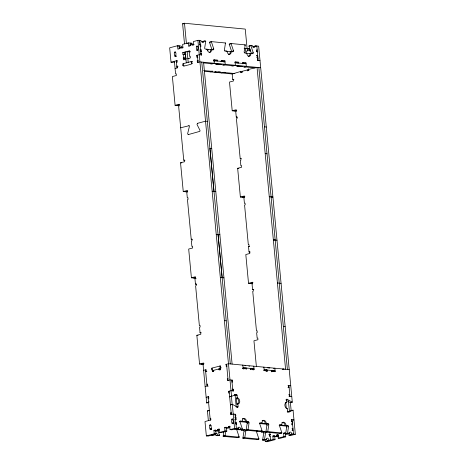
<?xml version="1.0" encoding="UTF-8"?>
<svg xmlns="http://www.w3.org/2000/svg" width="465" height="465" viewBox="0 0 465 465"><rect width="100%" height="100%" fill="white"/><g stroke="black" fill="none" stroke-linecap="round" stroke-linejoin="round"><path stroke-width="0.7" d="M180.676 127.77L189.075 125.724L189.394 126.492L187.628 133.74L188.348 134.577L199.863 131.345L200.026 130.456L197.015 124.475L197.41 123.359L205.536 121.185L207.361 121.359M174.811 61.833L172.846 62.357L171.021 62.182L169.661 47.808L177.566 45.715L177.892 49.162L179.153 48.831L179.072 47.965L181.6 47.296L181.681 48.162L182.948 47.825L182.623 44.378L188.308 42.867L188.633 46.32L189.9 45.983L189.819 45.122L192.347 44.454L192.429 45.314L193.69 44.977L193.364 41.53C195.626 41.228 199.787 38.955 201.624 41.257A1.761 1.18 75.2 0 0 202.88 42.518A1.761 1.18 75.2 0 0 203.92 41.478L204.257 40.978L205.716 41.083A0.884 0.593 75.2 0 1 205.716 41.327L204.658 48.104A0.878 0.587 75.2 0 0 205.35 49.023L207.169 49.197L207.686 50.912A3.081 2.063 75.2 0 0 211.226 51.249L211.424 49.61L213.249 49.784A0.878 0.587 75.2 0 0 213.772 48.976L211.406 41.873A0.889 0.593 75.2 0 1 211.354 41.623L209.459 42.129A0.889 0.593 75.2 0 0 209.512 42.379L211.877 49.482A0.878 0.587 75.2 0 1 211.755 50.075M231.494 51.97A0.878 0.587 75.2 0 0 231.611 51.377L229.245 44.274A0.889 0.593 75.2 0 1 229.199 44.024L231.093 43.524L245.189 44.878A0.884 0.593 75.2 0 1 245.183 45.122L244.131 51.9A0.878 0.587 75.2 0 0 244.817 52.818L246.642 52.993L247.159 54.707A3.081 2.063 75.2 0 0 250.693 55.044L250.897 53.399L252.716 53.58A0.878 0.587 75.2 0 0 253.245 52.772L250.879 45.669A0.889 0.593 75.2 0 1 250.827 45.419L248.932 45.919A0.889 0.593 75.2 0 0 248.978 46.169L251.35 53.277A0.878 0.587 75.2 0 1 251.333 53.591M239.44 429.212L237.284 429.003A0.878 0.587 75.2 0 0 236.761 429.811L239.126 436.914A0.878 0.587 75.2 0 1 239.173 437.164L237.278 437.664L223.183 436.31A0.878 0.587 75.2 0 1 223.183 436.065L223.886 431.549M225.787 431.049L225.083 435.566A0.878 0.587 75.2 0 0 225.077 435.81L223.183 436.31M256.389 431.072L257.017 430.904A0.878 0.587 75.2 0 0 256.494 431.706L258.86 438.809A0.878 0.587 75.2 0 1 258.912 439.059L257.011 439.565L242.916 438.21A0.878 0.587 75.2 0 1 242.922 437.966L243.974 431.189A0.878 0.587 75.2 0 0 243.288 430.265L241.463 430.09A3.081 2.063 75.2 0 0 241.37 429.497M240.876 429.352L245.183 429.765A0.878 0.587 75.2 0 1 245.875 430.683L244.817 437.46A0.878 0.587 75.2 0 0 244.817 437.704L242.916 438.21M240.05 421.668L246.514 422.29A0.878 0.587 75.2 0 1 247.206 423.208L246.148 429.986A0.878 0.587 75.2 0 0 246.148 430.23L262.15 431.735A3.081 2.063 75.2 0 0 262.074 431.241M246.148 430.23L248.043 429.724A0.878 0.587 75.2 0 1 248.048 429.48L249.101 422.708A0.878 0.587 75.2 0 0 248.409 421.784L241.387 421.453L242.335 421.203A3.081 2.063 75.2 0 1 244.177 418.39A3.081 2.063 75.2 0 1 246.59 421.61M265.515 439.809L262.655 440.105A0.878 0.587 75.2 0 1 262.655 439.861L263.713 433.084A0.878 0.587 75.2 0 0 263.021 432.165L261.202 431.991A3.081 2.063 75.2 0 0 261.103 431.398M260.97 431.282L264.916 431.66A0.878 0.587 75.2 0 1 265.608 432.584L264.55 439.361A0.878 0.587 75.2 0 0 264.55 439.605L262.655 440.105M259.79 423.563L266.253 424.185A0.878 0.587 75.2 0 1 266.939 425.109L265.887 431.88A0.878 0.587 75.2 0 0 265.881 432.125L279.977 433.479L281.871 432.979A0.878 0.587 75.2 0 0 281.825 432.729L279.459 425.626A0.878 0.587 75.2 0 1 279.982 424.818L281.807 424.998A3.081 2.063 75.2 0 1 283.65 422.179A3.081 2.063 75.2 0 1 286.062 425.405L287.882 425.58A0.878 0.587 75.2 0 1 288.573 426.504L287.515 433.275A0.878 0.587 75.2 0 0 287.515 433.52L285.62 434.025A0.878 0.587 75.2 0 1 285.62 433.781L286.678 427.004A0.878 0.587 75.2 0 0 285.987 426.079L279.523 425.463M265.881 432.125L267.776 431.625A0.878 0.587 75.2 0 1 267.782 431.381L268.834 424.603A0.878 0.587 75.2 0 0 268.148 423.685L261.121 423.348A3.081 2.063 75.2 0 1 261.103 422.854M202.019 41.984L202.362 41.484L203.821 41.583M181.135 47.168L182.751 47.163A0.884 0.593 75.2 0 1 182.751 47.407M174.392 61.287L175.59 73.935L176.223 73.772L176.386 75.493L172.381 76.556L175.096 105.305L179.101 104.241L179.263 105.968L178.63 106.136L183.739 160.181L184.373 160.018L184.535 161.739L180.536 162.802L183.251 191.551L187.256 190.487L187.418 192.214L186.785 192.382L187.302 197.846L187.924 197.677L188.087 199.404L187.453 199.572L191.208 239.243L191.836 239.074L191.999 240.8L191.377 240.963L191.894 246.427L192.527 246.258L192.69 247.984L188.685 249.042L191.406 277.791L195.405 276.733L195.567 278.459L194.94 278.628L195.451 284.086L196.079 283.923L196.242 285.65L195.608 285.818L199.357 325.488L199.991 325.32L200.153 327.046L199.531 327.209L200.049 332.673L200.677 332.504L200.839 334.23L196.84 335.288L199.555 364.037L203.56 362.979L203.722 364.705L203.089 364.868L206.687 402.905A0.878 0.587 75.2 0 0 206.855 402.888L209.186 401.905M230.983 396.314L229.82 396.802A0.878 0.587 75.2 0 1 229.652 396.825L231.547 396.32A0.878 0.587 75.2 0 0 231.715 396.302L236.377 394.343A0.878 0.587 75.2 0 1 237.063 395.262L237.307 397.848A3.081 2.063 75.2 0 1 239.719 401.074A3.081 2.063 75.2 0 1 237.882 403.887L238.127 406.474A0.878 0.587 75.2 0 1 237.598 407.282L236.964 407.445M287.498 412.159L290.991 410.688A0.878 0.587 75.2 0 1 291.16 410.671L293.06 410.171L295.339 434.275L290.805 435.473L288.986 435.298L288.788 433.229M184.506 43.879L182.606 23.75L184.5 23.25L245.258 29.092L247.089 48.494M178.06 46.238L179.385 45.89L179.571 47.965M199.404 40.589L199.718 40.507L200.055 44.099M190.679 43.559L191.946 43.222L192.074 44.599M202.856 41.379L204.437 40.961M205.402 41.164L205.716 41.083M205.396 41.408L205.716 41.327M199.781 44.617L200.706 44.588L200.868 46.314L200.555 46.395M199.654 44.867L200.706 44.588M209.512 42.379L211.087 41.96M174.526 52.411L175.474 52.161M197.491 46.331L196.544 46.581L197.759 46.698M185.948 54.608L182.902 54.318L182.739 52.597L189.691 50.755L189.854 52.481L189.226 52.644L189.575 56.381L190.208 56.219L190.371 57.939L187.843 58.613L189.057 58.73M185.965 52.4L184.564 52.772L184.727 54.498L185.366 54.324L185.721 58.061L185.082 58.23L185.244 59.956M188.04 51.848L190.133 51.295M175.811 55.754L174.863 56.009C172.742 51.127 176.851 49.656 175.811 55.754A0.663 0.477 -84.5 0 1 175.398 56.527A0.663 0.477 -84.5 0 1 174.863 56.009L176.235 56.137M197.828 49.924L196.881 50.173C194.759 45.297 198.869 43.826 197.828 49.924A0.663 0.477 -84.5 0 1 197.416 50.697A0.663 0.477 -84.5 0 1 196.881 50.173L197.34 50.22M225.136 43.065L225.449 42.978A0.884 0.593 75.2 0 1 225.449 43.222L224.397 49.999A0.878 0.587 75.2 0 0 225.083 50.923L226.908 51.098L227.426 52.807A3.081 2.063 75.2 0 0 230.96 53.15L231.157 51.505L232.982 51.679A0.878 0.587 75.2 0 0 233.506 50.877L231.14 43.774A0.889 0.593 75.2 0 1 231.093 43.524M182.902 54.318L185.355 54.329L185.709 58.067L183.256 58.055L183.419 59.782L185.948 59.113M175.741 56.434L176.212 56.306M200.124 49.976L201.206 49.906L201.368 51.632L201.054 51.714M200.153 50.185L201.206 49.906M207.169 49.197L206.222 49.447L211.424 49.61M229.245 44.274L230.826 43.855M212.191 49.395L213.772 48.976M212.615 49.953L212.929 49.865M200.595 53.237L201.519 53.213L201.682 54.94L201.368 55.021M200.467 53.492L201.519 53.213M171.021 62.182L176.921 60.619L177.084 62.345L176.45 62.513M197.898 57.195L196.887 57.096L196.724 55.376L199.253 54.707L201.682 54.94M196.887 57.096L197.52 56.933M244.869 44.96L245.189 44.878M244.869 45.204L245.183 45.122M224.769 51.005L225.083 50.923M226.908 51.098L225.961 51.348L231.157 51.505M248.978 46.169L250.559 45.75M251.164 45.791L251.792 45.628M231.93 51.295L233.506 50.877M260.691 67.733L199.933 61.892L197.404 62.56L197.241 60.834L197.875 60.671M232.349 51.848L232.669 51.766M244.148 48.697L245.41 48.36L249.066 48.709L249.257 50.778M253.966 46.291L255.547 45.872L258.65 46.169L292.299 402.161L290.404 402.667A0.878 0.587 75.2 0 1 290.23 402.609L286.132 400.289M192.527 63.409L191.313 63.292L191.946 63.124L191.783 61.397L182.722 63.798L182.885 65.524L183.518 65.356M255.535 46.337L256.825 45.994L258.185 60.369M247.799 49.046L249.066 48.709M175.073 68.477L177.601 67.809L177.438 66.082L176.805 66.251L178.019 66.367M250.664 50.063L249.449 49.947L246.921 50.615L247.002 51.476L245.735 51.813L245.41 48.36M213.668 59.909L215.202 59.939L215.283 60.805L213.912 61.165M249.449 49.947L249.531 50.807L250.792 50.47M213.621 60.357L215.202 59.939M215.9 60.125L217.428 60.154L217.51 61.02L217.033 61.142M244.503 52.9L244.817 52.818M215.847 60.572L217.428 60.154M215.981 60.985L216.213 60.037M256.889 50.104L257.209 50.022L256.599 49.964L256.761 51.685L257.372 51.749L257.052 51.83M245.694 53.242L246.642 52.993M221.16 60.63L222.694 60.659L222.462 61.607M211.203 63.659L210.569 63.827L211.784 63.943L214.313 63.275L213.987 59.822M221.113 61.078L222.694 60.659M256.447 51.772L256.761 51.685M246.404 53.312L250.897 53.399M251.664 53.19L253.245 52.772M222.654 61.037L224.921 60.874L225.246 64.327L222.718 64.995L224.566 64.943M221.084 61.531L221.561 61.409L221.48 60.543M223.34 61.293L224.921 60.874M252.088 53.742L252.402 53.661M223.473 61.706L223.706 60.758M215.859 64.106C231.71 64.548 210.726 64.466 216.806 63.856M223.741 62.072L225.002 61.74L214.069 60.688M219.91 64.496L220.858 64.246M256.785 55.364L257.709 55.341L256.761 55.591M234.895 62.327L236.261 61.967L236.028 62.915M236.958 62.147L238.493 62.182L238.574 63.042L237.941 63.211M256.947 57.09L257.872 57.067L256.82 57.346M236.912 62.601L238.493 62.182M237.04 63.008L237.272 62.066M257.709 58.73L258.023 58.648L257.418 58.584L257.581 60.311L260.011 60.543L259.627 60.648M211.191 71.261L213.04 71.215L210.511 71.883M232.262 65.687L231.628 65.85L232.843 65.966L235.371 65.298L235.046 61.851L236.261 61.967M242.387 63.048L243.753 62.688L243.834 63.548L242.782 63.827M244.451 62.868L245.985 62.903L246.311 66.35L243.782 67.018L245.63 66.972M244.404 63.321L245.985 62.903M257.261 60.398L257.581 60.311M214.906 71.965C230.756 72.401 209.773 72.325 215.853 71.709M236.918 66.135C252.774 66.571 231.785 66.495 237.871 65.879M219.904 72.098L218.957 72.354L218.893 71.703M240.969 66.524L241.916 66.268M221.45 72.935L223.979 72.267L225.194 72.383L224.56 72.552M247.903 69.581L257.04 67.384L285.58 369.239M204.437 71.296L232.233 73.97L240.109 71.651L242.236 71.854M249.066 70.151L247.241 69.977L241.974 71.372L242.056 72.238L240.794 72.569L240.684 71.418M232.18 73.964L232.698 79.428L233.331 79.259L233.494 80.986L229.489 82.043L232.209 110.792L235.854 111.147M176.921 105.479L179.589 104.77M232.209 110.792L236.214 109.734L236.377 111.46L235.743 111.629L236.261 117.087L237.476 117.203M234.029 110.972L236.702 110.263M236.261 117.087L236.888 116.918L237.051 118.645L236.423 118.813L240.173 158.484L241.387 158.606M240.173 158.484L240.806 158.321L240.969 160.041L240.347 160.21L240.858 165.668L241.492 165.505L241.655 167.226L237.656 168.289L240.37 197.038L244.009 197.387M185.076 191.725L187.75 191.016M240.37 197.038L244.375 195.974L244.538 197.701L243.904 197.869L244.421 203.333L245.043 203.164L245.206 204.891L244.573 205.059L248.327 244.73L248.955 244.561L249.118 246.287L248.496 246.456L249.013 251.914L250.228 252.03M242.184 197.212L244.863 196.503M249.013 251.914L249.647 251.751L249.81 253.472L245.805 254.535L248.525 283.284L252.158 283.633M193.225 277.971L195.236 277.436M248.525 283.284L252.524 282.22L252.687 283.946L252.059 284.115L252.571 289.573L253.791 289.695M250.339 283.458L253.012 282.749M252.571 289.573L253.198 289.41L253.361 291.137L252.728 291.305L256.477 330.975L257.11 330.807L257.273 332.533L256.639 332.702L257.157 338.165L257.79 337.997L257.953 339.723L253.948 340.781L256.395 366.652M201.38 364.211L204.048 363.508M203.606 370.332L206.135 369.663L206.297 371.39L205.664 371.558L206.879 371.675M226.403 366.17L225.938 364.421L228.466 363.746L289.224 369.588M212.296 369.797L211.668 369.966L211.499 368.239L220.561 365.845L220.724 367.565L220.09 367.734L221.305 367.85M226.1 366.141L227.187 366.019M220.178 368.594L212.383 370.663L213.801 370.797M219.416 369.454L220.73 369.105L218.91 368.931L218.992 369.797L220.207 369.913M212.139 368.071L212.459 371.523L213.726 371.192L213.644 370.326M218.992 369.797L220.253 369.46L219.933 366.007M242.468 365.234L242.846 365.13L243.172 368.582L244.387 368.699L244.305 367.832L242.724 368.251M248.915 366.228L249.571 366.17M243.736 368.35L242.916 368.385M242.858 368.664L243.172 368.582M245.386 368.292L246.531 368.048L246.299 368.995M243.335 368.978L244.387 368.699M250.269 368.524L250.583 368.437L250.664 369.303L251.879 369.419L251.798 368.553L250.217 368.972M250.35 369.384L250.664 369.303M252.762 369.105L254.024 368.768L243.09 367.716M252.576 369.599L254.105 369.634L253.78 366.182M253.053 369.913L254.105 369.634M263.527 367.257L263.905 367.158L264.236 370.605L265.451 370.721L265.37 369.861L263.789 370.279M206.867 384.276L207.5 384.107L207.663 385.834L205.135 386.502M227.937 378.696L227.304 378.865L227.466 380.591L229.995 379.922L232.424 380.155L232.587 381.875L232.273 381.963M266.061 370.041L266.381 369.96L266.462 370.82L267.677 370.936L267.596 370.076L266.183 370.332M263.917 370.692L264.236 370.605M265.131 370.808L265.451 370.721M273.577 368.542L274.844 368.204L275.17 371.657L274.856 371.738M266.143 370.901L266.462 370.82M232.111 380.236L232.424 380.155M266.096 371.355L267.677 370.936M271.328 370.547L271.647 370.466L271.729 371.326L272.943 371.442L272.862 370.582L271.281 371M271.217 371.105L272.292 371.099M273.56 370.762L273.873 370.681L273.955 371.541L275.17 371.657M231.663 381.904L232.587 381.875M271.409 371.407L271.729 371.326M271.572 371.808L272.943 371.442M273.821 371.128L275.088 370.797L264.155 369.745M282.336 369.216L283.598 368.879M273.641 371.622L273.955 371.541M232.361 389.234L233.279 389.211L233.447 390.931L233.128 391.019M232.227 389.49L233.279 389.211M206.152 397.284L208.68 396.616L208.843 398.342L208.215 398.505M229.28 392.925L228.646 393.094L228.484 391.367L231.012 390.699L233.447 390.931M234.482 394.843L236.057 394.425M206.687 402.905L208.582 402.405A0.878 0.587 75.2 0 0 208.75 402.382M206.855 402.888L208.436 402.469M230.134 396.721L231.715 396.302M235.482 395.68L237.063 395.262M237.882 403.887L236.929 404.137L236.359 398.104L237.307 397.848M288.004 385.613L290.753 385.758M288.166 387.333L289.091 387.31L288.038 387.589M208.361 420.645L207.442 410.909L209.337 410.409A0.884 0.587 75.2 0 1 209.471 410.444M237.598 407.282L232.483 404.381A0.884 0.587 75.2 0 0 232.302 404.329L230.407 404.829A0.884 0.587 75.2 0 1 230.582 404.881L232.163 404.463M207.936 410.88L209.517 410.461M237.807 406.561L236.226 406.98L235.168 395.767A0.878 0.587 75.2 0 0 234.593 394.872M288.858 394.669L289.782 394.64L289.468 394.727M289.021 396.389L291.77 396.54L291.293 396.668M231 414.757L230.53 413.001L231.163 412.833M285.952 399.487L287.004 399.208L292.125 402.109A0.878 0.587 75.2 0 0 292.299 402.161M230.692 414.728L233.221 414.059L235.65 414.292L235.813 416.018L235.499 416.099M235.337 414.373L235.65 414.292M285.429 402.859A3.081 2.063 75.2 0 1 285.777 402.853L286.725 402.603L286.481 400.016A0.878 0.587 75.2 0 1 287.004 399.208M290.23 402.609L291.811 402.19M235.04 417.622L235.964 417.599L236.127 419.325L235.075 419.604M234.912 417.878L235.964 417.599M210.732 425.173L209.785 425.423C208.744 431.52 212.86 430.049 210.732 425.173A0.663 0.477 -84.5 0 0 210.197 424.65A0.663 0.477 -84.5 0 0 209.785 425.423L211.151 425.556M232.75 419.343L231.803 419.593C230.762 425.69 234.871 424.22 232.75 419.343A0.663 0.477 -84.5 0 0 232.215 418.82A0.663 0.477 -84.5 0 0 231.803 419.593L232.715 419.68M234.889 419.43L236.127 419.325M211.075 428.765L210.128 429.015L211.494 429.149M233.087 422.935L232.14 423.185L233.354 423.301M239.568 421.278L240.196 421.11M286.818 408.764L287.294 408.636L287.539 411.229A0.878 0.587 75.2 0 0 288.23 412.147L292.886 410.188A0.878 0.587 75.2 0 1 293.06 410.171M211 429.439L211.313 429.358M235.546 422.941L236.47 422.918L236.633 424.644L236.313 424.725M239.673 421.912L239.987 421.831A0.878 0.587 75.2 0 1 240.515 421.028L242.335 421.203M235.412 423.197L236.47 422.918M213.923 430.369L215.748 430.544L216.074 433.99L214.249 433.816L213.923 430.369L215.493 430.061M219.015 430.34L217.8 430.224L217.719 429.364L219.282 429.055M226.49 427.695L226.815 431.148L224.996 430.974L224.671 427.521L226.234 427.213M229.756 427.498L228.542 427.382L228.46 426.515L230.03 426.213M287.225 411.31L287.539 411.229M246.834 422.203L248.409 421.784M215.19 430.032L215.272 430.892L217.8 430.224M225.932 427.184L226.013 428.05L228.542 427.382M218.986 430.567L217.091 431.072L215.272 430.892M229.733 427.724L227.838 428.224L226.013 428.05M247.206 423.208L248.787 422.79M210.552 418.459L210.093 418.413L210.726 418.25L210.889 419.971L204.989 421.534L206.35 435.908L214.249 433.816M218.98 429.026L219.306 432.479L224.996 430.974M229.727 426.184L230.053 429.631L234.581 428.434L237.685 428.73A0.878 0.587 75.2 0 0 238.202 428.213A1.761 1.18 75.2 0 1 239.243 427.172A1.761 1.18 75.2 0 1 240.492 428.434A0.878 0.587 75.2 0 0 241.12 429.061L242.405 429.183A0.884 0.593 75.2 0 0 242.352 428.933L239.987 421.831M216.074 433.99L208.175 436.083L206.35 435.908M226.815 431.148L221.131 432.653L219.306 432.479M211.546 435.194L214.406 434.897M236.104 429.149L237.685 428.73M236.232 429.282L237.284 429.003M259.615 423.092L259.935 423.005M237.214 429.683L242.41 429.84A3.081 2.063 75.2 0 0 242.335 429.34M261.121 423.348L262.074 423.098A3.081 2.063 75.2 0 1 263.911 420.284A3.081 2.063 75.2 0 1 266.323 423.51M216.58 435.56L219.439 435.269A0.884 0.593 75.2 0 0 219.393 435.019L217.812 430.282M240.806 429.143L239.225 429.561A0.878 0.587 75.2 0 1 238.597 428.933A1.761 1.18 75.2 0 0 237.714 427.783M218.335 435.298L219.393 435.019M240.986 429.3L242.038 429.021M215.109 434.141A1.761 1.18 75.2 0 1 215.632 435.013A0.878 0.587 75.2 0 0 216.26 435.647L219.439 435.269M242.405 429.183L240.51 429.689A0.884 0.593 75.2 0 0 240.457 429.439M241.463 430.09L242.41 429.84M243.288 430.265L244.869 429.846M266.567 424.103L268.148 423.685M223.183 436.065L224.764 435.647M246.467 429.898L248.048 429.48M244.294 431.101L245.875 430.683M266.939 425.109L268.52 424.69M291.23 419.75L293.979 419.901L293.502 420.023M291.392 421.476L292.316 421.447L292.003 421.534M279.355 424.987L279.668 424.905M257.895 431.328L256.947 431.578A3.081 2.063 75.2 0 1 256.93 430.997M279.14 425.708L279.459 425.626M280.843 424.754A3.081 2.063 75.2 0 0 280.86 425.248L281.807 424.998M238.074 437.193L239.126 436.914M260.51 431.253L260.197 431.334A0.878 0.587 75.2 0 1 260.243 431.584L262.138 431.084A0.878 0.587 75.2 0 0 262.091 430.834L259.72 423.725A0.878 0.587 75.2 0 1 260.249 422.923L262.074 423.098M261.144 431.084L261.772 430.916M292.154 423.115L292.468 423.028L291.863 422.97L292.026 424.696L292.63 424.754M261.202 431.991L262.15 431.735M280.86 425.248L286.062 425.405M263.021 432.165L264.602 431.747M286.3 425.998L287.882 425.58M291.706 424.778L292.026 424.696M242.922 437.966L244.503 437.548M266.201 431.799L267.782 431.381M264.027 433.002L265.608 432.584M286.678 427.004L288.254 426.585M269.084 434.455L270.613 434.49M292.02 428.602L292.973 428.346L292.363 428.288L292.526 430.015L293.136 430.073L292.078 430.352M258.232 438.977L258.86 438.809M281.511 432.816L279.93 433.235A0.878 0.587 75.2 0 1 279.977 433.479M292.212 430.096L292.526 430.015M269.851 436.24L270.171 436.153L270.549 440.181L267.689 440.477M272.856 436.031L274.681 436.211L275.007 439.658L273.182 439.483L272.856 436.031L274.426 435.728M274.123 435.699L274.205 436.559L276.024 436.734L278.552 436.065L276.733 435.891L276.652 435.031L278.215 434.723M283.604 433.188L285.423 433.363L285.748 436.809L283.929 436.635L283.604 433.188L285.167 432.88M274.205 436.559L276.733 435.891M262.655 439.861L264.236 439.442M285.934 433.694L287.515 433.275M287.213 434.06L288.794 433.642A0.878 0.587 75.2 0 0 289.311 433.124A1.761 1.18 75.2 0 1 290.352 432.084A1.761 1.18 75.2 0 1 291.607 433.345A0.878 0.587 75.2 0 0 292.235 433.973L295.339 434.275M288.823 432.7A1.761 1.18 75.2 0 1 289.707 433.845A0.878 0.587 75.2 0 0 290.334 434.479L291.915 434.06M265.079 439.419L265.283 441.576L273.182 439.483M277.913 434.694L278.239 438.14L283.929 436.635M288.986 435.298L293.514 434.101L292.154 419.726M275.007 439.658L267.108 441.75L265.283 441.576M285.748 436.809L280.064 438.321L278.239 438.14M228.373 54.568L229.013 54.486A3.081 2.063 75.2 0 0 230.21 51.755M248.107 56.468L249.304 56.009A3.081 2.063 75.2 0 0 249.949 53.655M255.547 45.872L255.029 46.395A1.761 1.18 75.2 0 1 253.989 47.436A1.761 1.18 75.2 0 1 252.733 46.175L252.292 45.599L250.827 45.419M253.652 46.378L253.129 46.895A1.761 1.18 75.2 0 1 253.001 47.331M244.881 365.717L245.34 365.711M182.606 23.75L184.035 23.889M211.354 41.623L225.449 42.978M253.1 46.326L254.314 46.442M188.308 42.867L191.946 43.222M187.819 43.512L186.401 43.373L184.5 23.25M192.347 44.454L194.167 44.628M249.531 50.807L250.745 50.923M189.819 45.122L191.034 45.239M200.258 46.256L200.868 46.314M196.532 46.477L197.898 46.605M177.566 45.715L181.199 46.07L181.333 47.447M181.6 47.296L182.815 47.413M207.041 49.871L208.477 50.011M179.072 47.965L180.897 48.145M200.764 51.574L201.368 51.632M189.999 51.696L187.163 51.423L188.197 62.345M182.739 52.597L185.785 52.882M196.724 55.376L197.026 55.405M243.753 62.688L242.538 62.572L242.62 63.432M235.127 62.711L246.066 63.763M183.256 58.055L186.302 58.346M197.241 60.834L198.456 60.956M192.574 61.7L191.156 61.566L191.394 64.153L183.599 66.216L183.361 63.629M203.722 62.938L212.418 63.775M223.351 64.827L233.477 65.803M244.416 66.85L255.198 67.89M177.502 60.903L176.287 60.787L176.967 67.971M182.885 65.524L184.099 65.641M240.794 72.569L242.009 72.685M203.635 70.535L212.406 71.383M223.345 72.43L234.848 73.54M232.698 79.428L233.912 79.544M175.096 105.305L178.746 105.654M264.469 126.852L266.294 127.026M197.41 123.359L197.77 123.324M188.813 125.637L189.174 125.684M188.075 134.571L188.441 134.618M211.738 148.486L209.907 148.312L213.993 191.429L212.15 191.26L215.818 191.609M265.195 153.624L267.026 153.799M183.739 160.181L184.954 160.297M180.536 162.802L181.751 162.919M237.656 168.289L238.87 168.406M269.27 196.747L272.914 197.102L271.083 196.928M183.251 191.551L186.907 191.894M275.181 240.045L273.356 239.87L276.995 240.225M216.231 234.383L219.881 234.732L218.068 234.552L222.148 277.675M191.208 239.243L192.423 239.359M248.496 246.456L249.711 246.572M220.305 277.506L223.967 277.849M277.425 282.993L281.069 283.342M191.406 277.791L195.056 278.14M194.94 278.628L196.154 278.744M195.451 284.086L196.672 284.202M224.38 320.629L226.211 320.803M283.313 326.296L285.144 326.465M200.049 332.673L201.264 332.789M196.84 335.288L198.055 335.404M267.753 367.867L269.845 368.071M282.941 369.274L284.156 369.39M225.938 364.421L226.397 364.461M245.584 368.303L246.932 368.431M199.555 364.037L203.199 364.391M246.613 368.914L245.398 368.797L245.317 367.931M212.459 371.523L213.673 371.64M208.244 386.119L207.03 386.002L205.501 369.832M229.727 391.263L229.117 391.204L231.326 414.559M228.484 391.367L229.698 391.489M208.657 396.843L208.053 396.785L210.256 420.139M230.53 413.001L231.541 413.1M235.209 415.96L235.813 416.018M232.151 423.29L233.517 423.423M236.022 424.58L236.633 424.644M228.46 426.515L229.977 426.661M248.043 429.724L262.138 431.084M267.776 431.625L281.871 432.979M287.515 433.52L288.794 433.642M224.671 427.521L226.188 427.666M286.161 433.833L284.946 433.717L284.865 432.851M234.505 429.108L235.79 429.236A0.878 0.587 75.2 0 0 236.243 428.933M285.62 434.025L286.899 434.147A0.878 0.587 75.2 0 0 287.417 433.624M290.334 434.479L291.619 434.601M230.053 429.631L231.872 429.805L236.406 428.608L235.046 414.234M217.719 429.364L219.236 429.509M276.652 435.031L278.471 435.205M269.781 432.072L270.014 434.537L270.473 434.583M269.061 434.682L270.275 434.798M210.133 429.119L211.499 429.253M269.526 434.833L270.432 434.92M270.171 436.153L269.56 436.094L269.398 434.374M213.441 434.688L214.72 434.81A0.878 0.587 75.2 0 0 215.237 434.293M225.077 435.81L239.173 437.164M244.817 437.704L258.912 439.059M264.55 439.605L265.829 439.727A0.878 0.587 75.2 0 0 266.352 439.204A1.761 1.18 75.2 0 1 267.387 438.164A1.761 1.18 75.2 0 1 268.642 439.425A0.878 0.587 75.2 0 0 269.27 440.059M268.654 440.68L267.375 440.558A0.878 0.587 75.2 0 1 266.747 439.931A1.761 1.18 75.2 0 0 266.224 439.053M269.066 434.787L269.595 435.205L270.014 434.537M258.866 67.559L287.399 369.413M288.928 385.584L289.945 396.366M290.375 402.324L291.177 410.857M257.104 55.283L257.267 57.003M288.323 385.526L288.486 387.252M289.178 394.582L289.34 396.308M291.549 419.668L291.712 421.389M288.416 400.725L289.492 412.1M285.777 402.853L286.283 408.218M247.241 48.534L247.427 50.609M248.426 68.779L248.589 70.506L247.322 70.843L247.241 69.977M244.77 62.781L244.852 63.647M266.584 369.681L266.648 370.326M252.809 368.652L252.89 369.518M203.577 62.24L232.111 364.101M199.718 40.507L201.078 54.882M201.758 62.066L230.291 363.926M231.82 380.097L232.837 390.873M197.892 40.333L231.547 396.32M232.302 404.329L234.581 428.434M231.372 395.948L232.18 404.48M197.358 55.207L198.038 62.391M226.571 364.252L228.1 380.422M190.133 43.042L190.319 45.117M185.268 51.923L186.302 62.851M183.536 54.155L183.89 57.892M281.871 422.604A3.081 2.063 75.2 0 1 282.185 422.476M282.528 422.429A3.081 2.063 75.2 0 1 285.109 425.655M262.132 420.709A3.081 2.063 75.2 0 1 265.376 423.76M242.399 418.808A3.081 2.063 75.2 0 1 242.718 418.68M243.056 418.634A3.081 2.063 75.2 0 1 245.642 421.86M236.359 398.104A3.081 2.063 75.2 0 1 238.772 401.324A3.081 2.063 75.2 0 1 236.929 404.137M287.294 408.636A3.081 2.063 75.2 0 1 284.882 405.416A3.081 2.063 75.2 0 1 286.725 402.603M210.476 49.86A3.081 2.063 75.2 0 1 209.279 52.586M256.965 439.315A0.878 0.587 75.2 0 1 257.011 439.565M264.451 439.71A0.878 0.587 75.2 0 1 263.934 440.227M213.278 435.013A0.878 0.587 75.2 0 1 212.825 435.316M215.923 433.293A1.761 1.18 75.2 0 1 217.533 434.513A0.878 0.587 75.2 0 0 218.161 435.141M217.492 435.519A0.884 0.593 75.2 0 1 217.544 435.769M237.231 437.414A0.878 0.587 75.2 0 1 237.278 437.664M207.442 410.909A0.884 0.587 75.2 0 1 207.617 410.961"/></g></svg>
